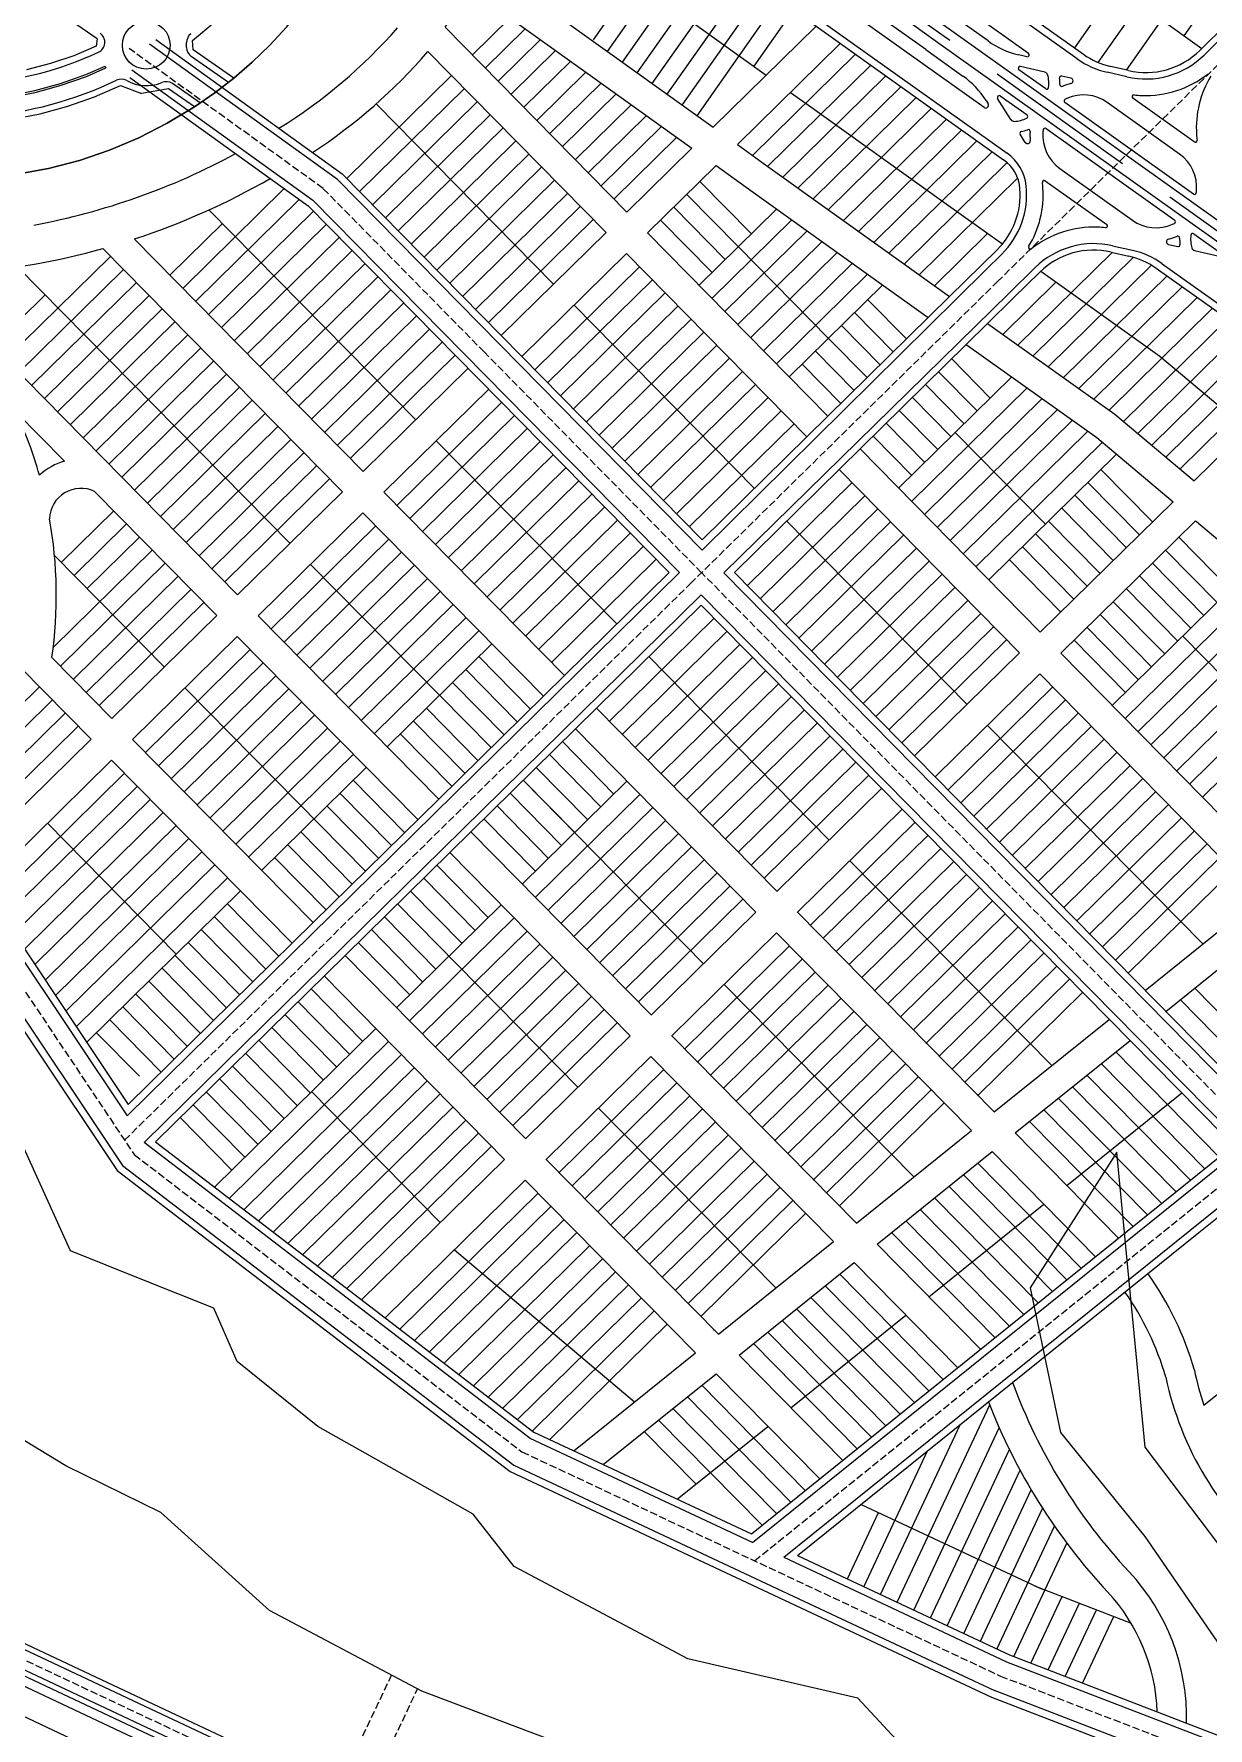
# Model space of a CAD drawing. Header units: metres. Extents: x 3557088 to 3598139, y 7314183 to 7334470.
# Drawn here: x 3575741 to 3576380, y 7323999 to 7324922 of the extents above; entities that cross this region are included whole.
import ezdxf

# ---------------------------------------------------------------- set-up
doc = ezdxf.new("R2010")
doc.units = ezdxf.units.M
doc.linetypes.add('JIS_02_4.0', pattern=[5.5, 4, -1.5])
doc.layers.add('Imagen', color=17, linetype='Continuous', lineweight=0)
doc.layers.add('Imagen_ZonaUrbanizable', color=17, linetype='Continuous', lineweight=0)
doc.layers.add('nuevo', color=7, linetype='Continuous', lineweight=15, true_color=0xf2f2f2)
picture_1 = doc.add_image_def('image1.jpg', size_in_pixel=(4800, 2360))
picture_2 = doc.add_image_def('image2.jpg', size_in_pixel=(4800, 2360))

# ---------------------------------------------------------------- blocks, each defined once
blk = doc.blocks.new('A$C1FCF2399')
at = {"layer": 'nuevo'}
for p, q in [((852.89, 89.69), (687.4, 204.97)), ((852.47, 85.71), (840.2, 80.54)), ((852.89, 89.69), (852.47, 85.71)), ((901.68, 85.01), (901.67, 87.71)), ((905.16, 83.75), (904.92, 88.74)), ((927.35, 68.29), (905.16, 83.75)), ((827.5, 76.23), (814.53, 72.84)), ((840.2, 80.54), (827.5, 76.23)), ((857.24, 74.8), (857.64, 73.89)), ((857.24, 74.8), (857.64, 73.89)), ((924.52, 66), (904.25, 80.11)), ((909.17, 54.75), (893.93, 65.36)), ((865.76, 64.34), (877.09, 59.9)), ((891.86, 62.54), (877.09, 59.9)), ((906.03, 52.67), (891.86, 62.54))]:
    blk.add_line(p, q, dxfattribs=at)
for points in [[(956.13, 96.16), (947.06, 86.34), (937.45, 77.04), (927.35, 68.29), (917.01, 60.26), (906.03, 52.67), (891.18, 43.73), (875.72, 35.87), (859.73, 29.13), (843.31, 23.55), (826.53, 19.17), (809.48, 15.99)], [(904.92, 88.74), (917.01, 99), (928.2, 110.01), (938.53, 121.82), (947.97, 134.36)], [(927.35, 68.29), (937.45, 77.04), (947.06, 86.34), (956.13, 96.16), (964.65, 106.46), (972.59, 117.21)], [(692.08, 70.66), (717.64, 63.29), (732.25, 59.64), (746.65, 57.15), (761.2, 55.72), (775.81, 55.34), (790.41, 56.04), (804.92, 57.79), (819.27, 60.6), (833.37, 64.44), (847.16, 69.31), (857.64, 73.89)], [(692.35, 71.62), (717.88, 64.26), (732.45, 60.62), (746.79, 58.14), (761.26, 56.71), (775.8, 56.34), (790.33, 57.03), (804.77, 58.78), (819.04, 61.57), (833.07, 65.4), (846.79, 70.24), (857.24, 74.8)], [(906.03, 52.67), (917.01, 60.26), (927.35, 68.29)], [(714.74, 51.64), (729.77, 47.89), (745.04, 45.25), (760.45, 43.73), (775.94, 43.34), (791.42, 44.07), (806.8, 45.93), (822, 48.91), (836.95, 52.98), (851.56, 58.13), (865.76, 64.34)], [(706.42, 22.82), (723.25, 18.61), (740.33, 15.62), (757.59, 13.85), (774.92, 13.33), (792.25, 14.04), (809.48, 15.99), (826.53, 19.17), (843.31, 23.55), (859.73, 29.13), (875.72, 35.87), (891.18, 43.73), (906.03, 52.67)]]:
    blk.add_lwpolyline(points, dxfattribs=at)
blk.add_circle((879.68, 86.26), 13, dxfattribs=at)
for centre, radius, start, end in [((851.15, 87.86), 6, 294.7795, 55.13776), ((907.67, 87.74), 6, 128.57457, 180.24631), ((907.68, 85.04), 6, 180.24631, 235.13776), ((773.61, 255.82), 191, 253.91504, 294.7795), ((773.61, 255.82), 209, 253.7797, 295.49135), ((866.14, 61.75), 6, 61.09275, 115.49135), ((879.68, 86.26), 22, 241.09275, 292.7454), ((890.5, 60.44), 6, 55.13776, 112.7454)]:
    blk.add_arc(centre, radius, start, end, dxfattribs=at)

msp = doc.modelspace()

# ---------------------------------------------------------------- linework, layer by layer
at = {"layer": 'nuevo'}
for p, q in [((3576308.85, 7324908.48), (3576189.62, 7324993.44)), ((3576191.94, 7324996.7), (3576312.15, 7324911.04)), ((3576282.21, 7324911.5), (3576182.08, 7324982.85)), ((3576307.52, 7324914.55), (3576353.47, 7324980.04)), ((3576320.22, 7324906.53), (3576365.66, 7324971.29)), ((3576335.61, 7324902.35), (3576377.85, 7324962.55)), ((3576258.08, 7324882.03), (3576160.02, 7324951.91)), ((3576367.07, 7324921.06), (3576390.04, 7324953.81)), ((3576150.16, 7324938.06), (3576268.67, 7324853.61)), ((3576152.48, 7324941.32), (3576270.64, 7324857.12)), ((3576260.23, 7324918.26), (3576239.93, 7324932.72)), ((3576375.51, 7324913.1), (3576389.93, 7324927.28)), ((3576392.39, 7324924.79), (3576377.97, 7324910.61)), ((3576226.27, 7324913.61), (3576246.56, 7324899.14)), ((3576281.41, 7324909.71), (3576276.95, 7324910.73)), ((3576291.64, 7324892.19), (3576277.07, 7324902.58)), ((3576291.19, 7324901.3), (3576277.87, 7324904.37)), ((3576305.38, 7324898.03), (3576300.38, 7324899.18)), ((3576335.85, 7324898.71), (3576325.04, 7324901.2)), ((3576336.63, 7324902.12), (3576327.1, 7324904.31)), ((3576259.14, 7324885.79), (3576260.23, 7324884.05)), ((3576272.71, 7324875.41), (3576265.46, 7324887)), ((3576266.88, 7324888.35), (3576281.46, 7324877.96)), ((3576372.06, 7324834.88), (3576302.03, 7324884.79)), ((3576364.56, 7324856.65), (3576325.05, 7324884.81)), ((3576372.49, 7324863.28), (3576339.06, 7324887.1)), ((3576280.43, 7324863.06), (3576277.71, 7324867.42)), ((3576291.84, 7324870.56), (3576361.88, 7324820.65)), ((3576299.34, 7324848.79), (3576338.85, 7324820.64)), ((3576291.41, 7324842.16), (3576324.84, 7324818.34)), ((3576358.52, 7324807.42), (3576363.52, 7324806.26)), ((3576372.26, 7324813.25), (3576386.84, 7324802.87)), ((3576256.44, 7324795.98), (3576265.21, 7324804.6)), ((3576258.9, 7324793.49), (3576267.66, 7324802.11)), ((3576327.27, 7324803.33), (3576336.81, 7324801.13)), ((3576328.06, 7324806.74), (3576338.87, 7324804.25)), ((3576372.71, 7324804.15), (3576386.03, 7324801.08)), ((3576271.52, 7324780.66), (3576285.94, 7324794.84)), ((3576288.39, 7324792.34), (3576273.97, 7324778.16)), ((3576455.09, 7324720.77), (3576351.75, 7324794.41)), ((3576355.06, 7324796.96), (3576457.74, 7324723.8)), ((3576366.26, 7324594.1), (3576436.38, 7324522.81))]:
    msp.add_line(p, q, dxfattribs=at)
at = {"layer": 'nuevo', "linetype": 'JIS_02_4.0', "ltscale": 21}
msp.add_line((3576171.05, 7324967.38), (3576478.9, 7324748.01), dxfattribs=at)
at = {"layer": 'nuevo', "linetype": 'JIS_02_4.0'}
for p, q in [((3576265.21, 7324787.07), (3576398.7, 7324918.37)), ((3576098.08, 7324622.68), (3576265.21, 7324787.07)), ((3575905.72, 7323965.37), (3575935.34, 7324028.29)), ((3575920.2, 7323958.56), (3575949.49, 7324020.77))]:
    msp.add_line(p, q, dxfattribs=at)
at = {"layer": 'nuevo'}
for points in [[(3576257.36, 7324999.74), (3576376.63, 7324914.2)], [(3576045.28, 7324918.94), (3576089.13, 7324981.43)], [(3576052.99, 7324912.52), (3576097.31, 7324975.69)], [(3576061.12, 7324906.69), (3576105.48, 7324969.92)], [(3576069.24, 7324900.87), (3576113.62, 7324964.12)], [(3576168.58, 7324963.92), (3576184.87, 7324952.31), (3576233.51, 7324917.04), (3576424.89, 7324780.67), (3576476.02, 7324744.87), (3576554.39, 7324661.32), (3576595.12, 7324617.17), (3576755.9, 7324445.77), (3576797.36, 7324402.3), (3576811.05, 7324387.71)], [(3576817.24, 7324393.53), (3576803.56, 7324408.11), (3576762.83, 7324452.27), (3576602.05, 7324623.67), (3576560.59, 7324667.14), (3576481.81, 7324751.12), (3576430.4, 7324788.4), (3576239.02, 7324924.78), (3576189.8, 7324959.23), (3576173.52, 7324970.84)], [(3575987.98, 7324959.15), (3576052.99, 7324912.52)], [(3576077.37, 7324895.04), (3576121.77, 7324958.31)], [(3576226.27, 7324913.61), (3576205.85, 7324928.16), (3576178.79, 7324950.5), (3576179.66, 7324951.73), (3576166.55, 7324961.07)], [(3575964.57, 7324925.78), (3575978.79, 7324946.05), (3576043.66, 7324899.52)], [(3576085.5, 7324889.21), (3576129.91, 7324952.5)], [(3576093.62, 7324883.38), (3576138.05, 7324946.7)], [(3576075.97, 7324945.27), (3576139.46, 7324899.73)], [(3576101.75, 7324877.55), (3576146.19, 7324940.89)], [(3575979.44, 7324910.66), (3575999.97, 7324930.85)], [(3576132.85, 7324904.47), (3576154.33, 7324935.09)], [(3575807.11, 7324919), (3575908.55, 7324845.84), (3575995.15, 7324757.79)], [(3576063.59, 7324825.11), (3575964.57, 7324925.78)], [(3575986.46, 7324903.53), (3576008.22, 7324924.94)], [(3575993.47, 7324896.4), (3576016.47, 7324919.02)], [(3576110.52, 7324871.27), (3576166.55, 7324926.38)], [(3576258.9, 7324793.49), (3576104.5, 7324640.92), (3575905.93, 7324842.79), (3575803.64, 7324916.58)], [(3576052.19, 7324813.89), (3575955.22, 7324912.47)], [(3576000.48, 7324889.27), (3576024.71, 7324913.11)], [(3576052.99, 7324912.52), (3576110.52, 7324871.27)], [(3576123.71, 7324861.8), (3576179.78, 7324916.95)], [(3576131.96, 7324855.89), (3576188.05, 7324911.06)], [(3575794, 7324902.56), (3575892.56, 7324831.48), (3576092.19, 7324628.81), (3575791.36, 7324332.91)], [(3575911, 7324843.34), (3575968.04, 7324899.44)], [(3576007.49, 7324882.14), (3576032.96, 7324907.2)], [(3576014.51, 7324875.01), (3576041.21, 7324901.28)], [(3576043.66, 7324899.52), (3576098.94, 7324859.88)], [(3576140.21, 7324849.97), (3576196.32, 7324905.17)], [(3576148.46, 7324844.06), (3576204.59, 7324899.27)], [(3575792.85, 7324898.46), (3575889.94, 7324828.43), (3576086.53, 7324628.86), (3576029.5, 7324572.76)], [(3575918.01, 7324836.21), (3575975.05, 7324892.31)], [(3576021.52, 7324867.88), (3576049.46, 7324895.37)], [(3576152.65, 7324890.27), (3576161.14, 7324884.18), (3576236.08, 7324830.51), (3576268.25, 7324807.59)], [(3576156.71, 7324838.15), (3576212.86, 7324893.38)], [(3575925.03, 7324829.08), (3575982.06, 7324885.18)], [(3576023.67, 7324785.84), (3575927.06, 7324884.05)], [(3576028.53, 7324860.76), (3576057.7, 7324889.45)], [(3576035.54, 7324853.63), (3576065.95, 7324883.54)], [(3576164.96, 7324832.24), (3576221.13, 7324887.49)], [(3576173.21, 7324826.33), (3576229.4, 7324881.6)], [(3575932.04, 7324821.95), (3575989.07, 7324878.05)], [(3576042.55, 7324846.5), (3576074.2, 7324877.62)], [(3576049.57, 7324839.37), (3576082.45, 7324871.71)], [(3576181.47, 7324820.42), (3576237.67, 7324875.7)], [(3575939.05, 7324814.82), (3575996.09, 7324870.92)], [(3575946.06, 7324807.69), (3576003.1, 7324863.79)], [(3576056.58, 7324832.24), (3576090.69, 7324865.79)], [(3576189.72, 7324814.51), (3576245.94, 7324869.81)], [(3576197.97, 7324808.6), (3576254.36, 7324864.07)], [(3575953.08, 7324800.57), (3576010.11, 7324856.67)], [(3576063.59, 7324825.11), (3576098.94, 7324859.88)], [(3576123.71, 7324861.8), (3576137.83, 7324851.68), (3576212.83, 7324797.96), (3576239.29, 7324779.11)], [(3576206.22, 7324802.69), (3576262.61, 7324858.15)], [(3575960.09, 7324793.44), (3576017.12, 7324849.54)], [(3576074.81, 7324813.7), (3576112.14, 7324850.42)], [(3576112.14, 7324850.42), (3576128.5, 7324838.68), (3576203.53, 7324784.94), (3576227.71, 7324767.72)], [(3576214.48, 7324796.78), (3576270.85, 7324852.24)], [(3575821.85, 7324783.7), (3575876.89, 7324837.84)], [(3575967.1, 7324786.31), (3576024.14, 7324842.41)], [(3575974.11, 7324779.18), (3576031.15, 7324835.28)], [(3576124.25, 7324806.22), (3576096.2, 7324834.74)], [(3576131.38, 7324813.24), (3576103.33, 7324841.75)], [(3576222.75, 7324790.89), (3576276.34, 7324843.61)], [(3575828.86, 7324776.57), (3575885.12, 7324831.91)], [(3575835.87, 7324769.44), (3575892.91, 7324825.54)], [(3575948.54, 7324711.94), (3575835.95, 7324826.25)], [(3575981.13, 7324772.05), (3576038.16, 7324828.15)], [(3576117.12, 7324799.21), (3576089.07, 7324827.73)], [(3576102.86, 7324785.19), (3576145.13, 7324826.77)], [(3575814.84, 7324790.83), (3575843.28, 7324818.81)], [(3575842.89, 7324762.32), (3575899.92, 7324818.41)], [(3575988.14, 7324764.92), (3576045.17, 7324821.02)], [(3576109.99, 7324792.2), (3576081.94, 7324820.72)], [(3576109.87, 7324778.06), (3576153.39, 7324820.85)], [(3575920.02, 7324683.89), (3575795.39, 7324810.42)], [(3575849.9, 7324755.19), (3575906.93, 7324811.29)], [(3575995.15, 7324757.79), (3576052.19, 7324813.89)], [(3576172.99, 7324713.89), (3576074.81, 7324813.7)], [(3576116.89, 7324770.93), (3576161.64, 7324814.94)], [(3576123.9, 7324763.8), (3576169.89, 7324809.03)], [(3576231.02, 7324785), (3576259.98, 7324813.49)], [(3575725.36, 7324744.9), (3575782.3, 7324800.91)], [(3575908.62, 7324672.67), (3575778.09, 7324805.18)], [(3575856.91, 7324748.06), (3575913.95, 7324804.16)], [(3576006.37, 7324746.38), (3576063.41, 7324802.48)], [(3576161.58, 7324702.67), (3576063.41, 7324802.48)], [(3576173.34, 7324756.32), (3576124.25, 7324806.22)], [(3576130.91, 7324756.67), (3576178.14, 7324803.12)], [(3576276.51, 7324752.6), (3576327.93, 7324803.18)], [(3576284.78, 7324746.71), (3576339.41, 7324800.44)], [(3575880.1, 7324644.62), (3575731.75, 7324795.23)], [(3575732.37, 7324737.77), (3575789.41, 7324793.87)], [(3575863.92, 7324740.93), (3575920.96, 7324797.03)], [(3575870.94, 7324733.8), (3575927.97, 7324789.9)], [(3576013.38, 7324739.25), (3576070.42, 7324795.35)], [(3576137.92, 7324749.54), (3576186.39, 7324797.21)], [(3576144.94, 7324742.41), (3576194.64, 7324791.3)], [(3576256.44, 7324795.98), (3576239.29, 7324779.11)], [(3576288.92, 7324792.87), (3576353.83, 7324746.63), (3576401.08, 7324706.81)], [(3576293.05, 7324740.82), (3576349.44, 7324796.28)], [(3576301.32, 7324734.93), (3576357.74, 7324790.42)], [(3575718.35, 7324752.03), (3575746.77, 7324779.98)], [(3575739.38, 7324730.64), (3575796.42, 7324786.74)], [(3575746.4, 7324723.51), (3575803.43, 7324779.61)], [(3575877.95, 7324726.67), (3575934.98, 7324782.77)], [(3576020.4, 7324732.13), (3576077.43, 7324788.22)], [(3576027.41, 7324725), (3576084.44, 7324781.1)], [(3576403.98, 7324336.45), (3576116.29, 7324628.67), (3576271.52, 7324780.66)], [(3576151.95, 7324735.28), (3576202.89, 7324785.39)], [(3576268.24, 7324758.49), (3576297.2, 7324786.97)], [(3576309.59, 7324729.03), (3576366.05, 7324784.57)], [(3575753.41, 7324716.38), (3575810.44, 7324772.48)], [(3575884.96, 7324719.54), (3575942, 7324775.64)], [(3576034.42, 7324717.87), (3576091.45, 7324773.97)], [(3576133.06, 7324674.62), (3576034.89, 7324774.43)], [(3576172.99, 7324713.89), (3576239.29, 7324779.11)], [(3576208.63, 7324748.96), (3576187.59, 7324770.34)], [(3576215.76, 7324755.97), (3576194.72, 7324777.36)], [(3576259.97, 7324764.38), (3576273.97, 7324778.16)], [(3576317.86, 7324723.14), (3576374.36, 7324778.71)], [(3576326.13, 7324717.25), (3576382.33, 7324772.52)], [(3575851.58, 7324616.57), (3575704.24, 7324766.15)], [(3575760.42, 7324709.25), (3575817.46, 7324765.35)], [(3575891.97, 7324712.41), (3575949.01, 7324768.51)], [(3575898.99, 7324705.28), (3575956.02, 7324761.38)], [(3576041.43, 7324710.74), (3576098.47, 7324766.84)], [(3576231.47, 7324517.53), (3576122.08, 7324628.75), (3576259.97, 7324764.38)], [(3576201.5, 7324741.94), (3576180.47, 7324763.33)], [(3576259.97, 7324764.38), (3576329.3, 7324715), (3576372.44, 7324678.64)], [(3576334.04, 7324711), (3576390.65, 7324766.69)], [(3576341.72, 7324704.53), (3576398.92, 7324760.79)], [(3575767.43, 7324702.13), (3575824.47, 7324758.22)], [(3575906, 7324698.15), (3575963.03, 7324754.25)], [(3576172.99, 7324713.89), (3576104.54, 7324646.57), (3575995.15, 7324757.79)], [(3576048.45, 7324703.61), (3576105.48, 7324759.71)], [(3576055.46, 7324696.48), (3576112.49, 7324752.58)], [(3576194.37, 7324734.93), (3576173.34, 7324756.32)], [(3576248.38, 7324752.99), (3576319.49, 7324702.34), (3576360.98, 7324667.37)], [(3576349.4, 7324698.06), (3576407.19, 7324754.9)], [(3575774.45, 7324695), (3575831.48, 7324751.1)], [(3575781.46, 7324687.87), (3575838.49, 7324743.97)], [(3575913.01, 7324691.02), (3575970.05, 7324747.12)], [(3576062.47, 7324689.35), (3576119.5, 7324745.45)], [(3576180.11, 7324720.91), (3576159.08, 7324742.29)], [(3576187.24, 7324727.92), (3576166.21, 7324749.31)], [(3576240.42, 7324745.16), (3576261.46, 7324723.77)], [(3576357.08, 7324691.58), (3576414.65, 7324748.21)], [(3576364.76, 7324685.11), (3576423.73, 7324743.12)], [(3575788.47, 7324680.74), (3575845.51, 7324736.84)], [(3575920.02, 7324683.89), (3575977.06, 7324739.99)], [(3576069.48, 7324682.22), (3576126.52, 7324738.32)], [(3576211.55, 7324674.68), (3576273.2, 7324735.32)], [(3576233.29, 7324738.14), (3576254.33, 7324716.76)], [(3576372.44, 7324678.64), (3576432, 7324737.22)], [(3575795.48, 7324673.61), (3575852.52, 7324729.71)], [(3575931.25, 7324672.5), (3575988.29, 7324728.59)], [(3576076.5, 7324675.09), (3576133.53, 7324731.19)], [(3576083.51, 7324667.96), (3576140.54, 7324724.06)], [(3576218.57, 7324667.55), (3576281.47, 7324729.42)], [(3576219.03, 7324724.12), (3576240.07, 7324702.73)], [(3576226.16, 7324731.13), (3576247.2, 7324709.74)], [(3576226.16, 7324731.13), (3576247.2, 7324709.74)], [(3575757.35, 7324689.44), (3575730.83, 7324716.36)], [(3575802.5, 7324666.48), (3575859.53, 7324722.58)], [(3575809.51, 7324659.35), (3575866.54, 7324715.45)], [(3575938.26, 7324665.36), (3575995.29, 7324721.46)], [(3576090.52, 7324660.83), (3576147.55, 7324716.93)], [(3576211.9, 7324717.11), (3576232.94, 7324695.72)], [(3576225.58, 7324660.42), (3576289.74, 7324723.53)], [(3576232.59, 7324653.29), (3576298.01, 7324717.64)], [(3575816.52, 7324652.22), (3575873.55, 7324708.32)], [(3575945.27, 7324658.23), (3576002.3, 7324714.33)], [(3575952.28, 7324651.1), (3576009.31, 7324707.2)], [(3576097.53, 7324653.7), (3576154.57, 7324709.8)], [(3576204.78, 7324710.1), (3576225.81, 7324688.71)], [(3576239.6, 7324646.17), (3576306.28, 7324711.75)], [(3576246.62, 7324639.04), (3576314.55, 7324705.86)], [(3575823.53, 7324645.09), (3575880.57, 7324701.19)], [(3575959.29, 7324643.97), (3576016.33, 7324700.07)], [(3576058.01, 7324600.81), (3575959.77, 7324700.54)], [(3576197.65, 7324703.08), (3576218.68, 7324681.69)], [(3576242.38, 7324705), (3576291.46, 7324655.09)], [(3576253.63, 7324631.91), (3576322.58, 7324699.73)], [(3575830.55, 7324637.96), (3575887.58, 7324694.06)], [(3575966.31, 7324636.84), (3576023.34, 7324692.94)], [(3576190.52, 7324696.07), (3576288.69, 7324596.26)], [(3576260.64, 7324624.78), (3576330.26, 7324693.26)], [(3575837.56, 7324630.83), (3575894.59, 7324686.93)], [(3575844.57, 7324623.7), (3575901.6, 7324679.8)], [(3575973.32, 7324629.71), (3576030.35, 7324685.81)], [(3575980.33, 7324622.58), (3576037.36, 7324678.68)], [(3576129.09, 7324621.62), (3576186.12, 7324677.72)], [(3576179.11, 7324684.85), (3576277.28, 7324585.04)], [(3576314.61, 7324677.86), (3576342.66, 7324649.35)], [(3576321.74, 7324684.87), (3576349.79, 7324656.36)], [(3575840.18, 7324605.35), (3575773.61, 7324672.93)], [(3575851.58, 7324616.57), (3575908.62, 7324672.67)], [(3576029.5, 7324572.76), (3575931.25, 7324672.5)], [(3575987.34, 7324615.45), (3576044.38, 7324671.55)], [(3576136.1, 7324614.49), (3576193.13, 7324670.59)], [(3576307.48, 7324670.85), (3576335.53, 7324642.33)], [(3575755.52, 7324634.3), (3575784.08, 7324662.39)], [(3575862.81, 7324605.18), (3575919.84, 7324661.28)], [(3576018.09, 7324561.54), (3575919.84, 7324661.28)], [(3575994.36, 7324608.32), (3576051.39, 7324664.42)], [(3576143.11, 7324607.36), (3576200.15, 7324663.46)], [(3576288.69, 7324596.26), (3576360.98, 7324667.37)], [(3576300.35, 7324663.84), (3576328.4, 7324635.32)], [(3575762.54, 7324627.17), (3575791.09, 7324655.26)], [(3575869.82, 7324598.04), (3575926.85, 7324654.14)], [(3576001.37, 7324601.19), (3576058.4, 7324657.29)], [(3576008.38, 7324594.07), (3576065.41, 7324650.16)], [(3576150.13, 7324600.23), (3576207.16, 7324656.33)], [(3576150.59, 7324656.8), (3576248.77, 7324556.99)], [(3576293.22, 7324656.83), (3576321.27, 7324628.31)], [(3576299.91, 7324584.85), (3576373.27, 7324657.01)], [(3576373.27, 7324657.01), (3576373.81, 7324656.56), (3576426.79, 7324611.9), (3576433.53, 7324604.81)], [(3575751.15, 7324587.92), (3575805.11, 7324641)], [(3575769.55, 7324620.05), (3575798.1, 7324648.13)], [(3575876.83, 7324590.91), (3575933.86, 7324647.01)], [(3576015.39, 7324586.94), (3576072.43, 7324643.04)], [(3576157.14, 7324593.1), (3576214.17, 7324649.2)], [(3576164.15, 7324585.98), (3576221.18, 7324642.08)], [(3576278.96, 7324642.8), (3576307.01, 7324614.28)], [(3576286.09, 7324649.81), (3576314.14, 7324621.3)], [(3576384.95, 7324612.49), (3576356.94, 7324640.95)], [(3576392.07, 7324619.5), (3576364.07, 7324647.97)], [(3575811.66, 7324577.31), (3575751.85, 7324638.03)], [(3575755.09, 7324577.77), (3575812.13, 7324633.87)], [(3575883.84, 7324583.78), (3575940.87, 7324639.88)], [(3575890.85, 7324576.65), (3575947.89, 7324632.75)], [(3575989.57, 7324533.49), (3575891.33, 7324633.23)], [(3576022.48, 7324579.88), (3576079.51, 7324635.98)], [(3576171.16, 7324578.85), (3576228.2, 7324634.95)], [(3576271.83, 7324635.79), (3576299.88, 7324607.27)], [(3576377.82, 7324605.47), (3576349.81, 7324633.94)], [(3575762.11, 7324570.64), (3575819.14, 7324626.74)], [(3575897.86, 7324569.52), (3575954.9, 7324625.62)], [(3576178.18, 7324571.72), (3576235.21, 7324627.82)], [(3576327.91, 7324556.39), (3576403.93, 7324631.16)], [(3576334.92, 7324549.26), (3576411.61, 7324624.69)], [(3576370.69, 7324598.46), (3576342.69, 7324626.93)], [(3575769.12, 7324563.51), (3575826.15, 7324619.61)], [(3575800.76, 7324318.31), (3576104.05, 7324616.63), (3576391.89, 7324324.54)], [(3575904.88, 7324562.39), (3575961.91, 7324618.49)], [(3576185.19, 7324564.59), (3576242.22, 7324620.69)], [(3576192.2, 7324557.46), (3576249.23, 7324613.56)], [(3576363.56, 7324591.45), (3576335.56, 7324619.92)], [(3576341.94, 7324542.13), (3576419.29, 7324618.22)], [(3575776.13, 7324556.38), (3575833.16, 7324612.48)], [(3575783.14, 7324549.26), (3575840.18, 7324605.35)], [(3575961.06, 7324505.44), (3575862.81, 7324605.18)], [(3575911.89, 7324555.26), (3575968.92, 7324611.36)], [(3575918.9, 7324548.13), (3575975.94, 7324604.23)], [(3576213.55, 7324499.91), (3576104.08, 7324611.05), (3576047.04, 7324554.95)], [(3576053.96, 7324547.73), (3576111.09, 7324603.92)], [(3576199.21, 7324550.33), (3576256.25, 7324606.43)], [(3576349.3, 7324577.42), (3576321.3, 7324605.89)], [(3576356.43, 7324584.44), (3576328.43, 7324612.9)], [(3576348.95, 7324535), (3576426.96, 7324611.73)], [(3576355.96, 7324527.87), (3576433.83, 7324604.47)], [(3575925.91, 7324541), (3575982.95, 7324597.1)], [(3576060.97, 7324540.6), (3576118.01, 7324596.7)], [(3576206.22, 7324543.2), (3576263.26, 7324599.3)], [(3576342.17, 7324570.41), (3576314.17, 7324598.88)], [(3576362.97, 7324520.74), (3576440.62, 7324597.11)], [(3575794.37, 7324537.86), (3575851.4, 7324593.96)], [(3575801.39, 7324530.73), (3575858.41, 7324586.82)], [(3575949.65, 7324494.22), (3575851.4, 7324593.96)], [(3575932.93, 7324533.88), (3575989.96, 7324589.97)], [(3576067.99, 7324533.47), (3576125.02, 7324589.57)], [(3576213.24, 7324536.07), (3576270.27, 7324592.17)], [(3576335.04, 7324563.4), (3576307.04, 7324591.87)], [(3576369.99, 7324513.61), (3576447.4, 7324589.75)], [(3575771.74, 7324538.04), (3575733.35, 7324577)], [(3575783.14, 7324549.26), (3575750.43, 7324582.46)], [(3575808.41, 7324523.61), (3575865.42, 7324579.69)], [(3576010.96, 7324554.52), (3575982.89, 7324583.02)], [(3576075, 7324526.34), (3576132.03, 7324582.44)], [(3576075.55, 7324582.98), (3576173.65, 7324483.1)], [(3576220.25, 7324528.94), (3576277.28, 7324585.04)], [(3576420.99, 7324461.75), (3576299.91, 7324584.85)], [(3576377, 7324506.48), (3576454.18, 7324582.4)], [(3575815.42, 7324516.48), (3575872.43, 7324572.56)], [(3575961.06, 7324505.44), (3576029.5, 7324572.76)], [(3575996.71, 7324540.49), (3575968.64, 7324568.99)], [(3576003.84, 7324547.51), (3575975.77, 7324576)], [(3576082.01, 7324519.21), (3576139.04, 7324575.31)], [(3576089.02, 7324512.08), (3576146.06, 7324568.18)], [(3576231.47, 7324517.53), (3576288.5, 7324573.63)], [(3576408.47, 7324451.67), (3576288.5, 7324573.63)], [(3575681.11, 7324505), (3575743.69, 7324566.55)], [(3575686.77, 7324496.54), (3575750.7, 7324559.42)], [(3575822.44, 7324509.36), (3575879.45, 7324565.43)], [(3575921.13, 7324466.17), (3575822.89, 7324565.91)], [(3575829.46, 7324502.24), (3575886.46, 7324558.3)], [(3575989.59, 7324533.47), (3575961.52, 7324561.97)], [(3576096.04, 7324504.95), (3576153.07, 7324561.05)], [(3576238.43, 7324510.46), (3576295.47, 7324566.55)], [(3576245.45, 7324503.33), (3576302.48, 7324559.43)], [(3575692.43, 7324488.08), (3575757.71, 7324552.29)], [(3575836.48, 7324495.11), (3575893.47, 7324551.17)], [(3575982.45, 7324526.47), (3575954.37, 7324554.97)], [(3575978.6, 7324487.63), (3576047.04, 7324554.95)], [(3576013.77, 7324551.67), (3576013.77, 7324551.67)], [(3576145.29, 7324455.21), (3576047.04, 7324554.95)], [(3576103.05, 7324497.82), (3576160.08, 7324553.92)], [(3576252.46, 7324496.2), (3576309.49, 7324552.3)], [(3575698.09, 7324479.62), (3575764.72, 7324545.16)], [(3575843.49, 7324487.99), (3575900.48, 7324544.04)], [(3575968.2, 7324512.43), (3575940.12, 7324540.95)], [(3575975.33, 7324519.45), (3575947.24, 7324547.96)], [(3576035.62, 7324543.71), (3576133.72, 7324443.83)], [(3576110.06, 7324490.69), (3576167.09, 7324546.79)], [(3576117.07, 7324483.56), (3576174.11, 7324539.66)], [(3576259.47, 7324489.07), (3576316.5, 7324545.17)], [(3576259.86, 7324545.55), (3576377.27, 7324426.54)], [(3575703.74, 7324471.16), (3575771.74, 7324538.04)], [(3575892.62, 7324438.12), (3575794.37, 7324537.86)], [(3575850.51, 7324480.86), (3575907.5, 7324536.91)], [(3576028.49, 7324536.7), (3576056.52, 7324508.16)], [(3576124.08, 7324476.43), (3576181.12, 7324532.53)], [(3576266.48, 7324481.94), (3576323.52, 7324538.04)], [(3576273.5, 7324474.81), (3576330.53, 7324530.91)], [(3575712.8, 7324457.62), (3575782.96, 7324526.64)], [(3575881.21, 7324426.9), (3575782.96, 7324526.64)], [(3575857.53, 7324473.74), (3575914.51, 7324529.78)], [(3575864.55, 7324466.61), (3575921.52, 7324522.66)], [(3576014.22, 7324522.69), (3576042.25, 7324494.15)], [(3576021.36, 7324529.69), (3576049.39, 7324501.16)], [(3576131.1, 7324469.3), (3576188.13, 7324525.4)], [(3576280.51, 7324467.68), (3576337.54, 7324523.78)], [(3575667.05, 7324518.84), (3575791.36, 7324332.91)], [(3575718.45, 7324449.16), (3575789.98, 7324519.51)], [(3575724.11, 7324440.69), (3575797, 7324512.39)], [(3575942.51, 7324487.22), (3575914.45, 7324515.7)], [(3576006.56, 7324459.02), (3576063.59, 7324515.12)], [(3576007.09, 7324515.68), (3576035.12, 7324487.14)], [(3576007.1, 7324515.66), (3576105.21, 7324415.78)], [(3576138.11, 7324462.17), (3576195.14, 7324518.27)], [(3576405.84, 7324340.26), (3576231.47, 7324517.53)], [(3576287.52, 7324460.55), (3576344.55, 7324516.65)], [(3575648.73, 7324508.45), (3575785.99, 7324303.17), (3575999.9, 7324139.2), (3576205.12, 7324043.03)], [(3575652.22, 7324510.44), (3575788.95, 7324305.94), (3576001.99, 7324142.64), (3576206.82, 7324046.66)], [(3575729.77, 7324432.23), (3575804.02, 7324505.26)], [(3575892.62, 7324438.12), (3575961.06, 7324505.44)], [(3575935.38, 7324480.2), (3575907.32, 7324508.69)], [(3575999.97, 7324508.66), (3576028, 7324480.11)], [(3576013.57, 7324451.89), (3576070.6, 7324507.99)], [(3576145.13, 7324455.05), (3576202.32, 7324511.31)], [(3576294.53, 7324453.42), (3576351.57, 7324509.52)], [(3575735.43, 7324423.77), (3575811.03, 7324498.14)], [(3575928.26, 7324473.19), (3575900.19, 7324501.68)], [(3575985.7, 7324494.64), (3576013.75, 7324466.09)], [(3575992.84, 7324501.65), (3576020.88, 7324473.1)], [(3576020.58, 7324444.76), (3576077.62, 7324500.86)], [(3576027.59, 7324437.63), (3576084.63, 7324493.73)], [(3576156.35, 7324443.65), (3576213.55, 7324499.91)], [(3576388.07, 7324322.74), (3576213.55, 7324499.91)], [(3576301.55, 7324446.29), (3576358.58, 7324502.39)], [(3576308.56, 7324439.16), (3576365.59, 7324495.26)], [(3575741.08, 7324415.31), (3575818.05, 7324491.02)], [(3575818.16, 7324420.99), (3575747.98, 7324492.23)], [(3575914.01, 7324459.15), (3575885.93, 7324487.65)], [(3575910.16, 7324420.31), (3575978.6, 7324487.63)], [(3576076.85, 7324387.89), (3575978.6, 7324487.63)], [(3576034.61, 7324430.5), (3576091.64, 7324486.6)], [(3576163.31, 7324436.57), (3576220.51, 7324492.83)], [(3576170.33, 7324429.44), (3576227.53, 7324485.7)], [(3576315.57, 7324432.03), (3576372.6, 7324488.13)], [(3575746.74, 7324406.85), (3575825.07, 7324483.89)], [(3575752.4, 7324398.39), (3575832.09, 7324476.77)], [(3575906.88, 7324452.13), (3575878.8, 7324480.64)], [(3575967.18, 7324476.39), (3576065.28, 7324376.51)], [(3576041.62, 7324423.37), (3576098.65, 7324479.47)], [(3576177.34, 7324422.31), (3576234.54, 7324478.57)], [(3576322.58, 7324424.9), (3576379.62, 7324481)], [(3575703.74, 7324471.16), (3575792, 7324339.15)], [(3575758.06, 7324389.92), (3575839.1, 7324469.64)], [(3575899.76, 7324445.12), (3575871.68, 7324473.63)], [(3575960.07, 7324469.37), (3575988.08, 7324440.84)], [(3576048.63, 7324416.24), (3576105.67, 7324472.34)], [(3576184.35, 7324415.18), (3576241.55, 7324471.44)], [(3576184.9, 7324471.83), (3576294.97, 7324360.26)], [(3576329.6, 7324417.77), (3576386.63, 7324473.87)], [(3576336.61, 7324410.65), (3576393.64, 7324466.74)], [(3575763.71, 7324381.46), (3575846.12, 7324462.52)], [(3575952.93, 7324462.36), (3575980.95, 7324433.83)], [(3576055.64, 7324409.11), (3576112.68, 7324465.21)], [(3576062.66, 7324401.98), (3576119.69, 7324458.08)], [(3576191.36, 7324408.05), (3576248.56, 7324464.31)], [(3576198.38, 7324400.92), (3576255.57, 7324457.18)], [(3575769.37, 7324373), (3575853.14, 7324455.39)], [(3575846.01, 7324448.38), (3575874.09, 7324419.88)], [(3575938.18, 7324391.76), (3575995.15, 7324447.8)], [(3575938.66, 7324448.34), (3576036.77, 7324348.46)], [(3575945.8, 7324455.35), (3575973.82, 7324426.82)], [(3576069.67, 7324394.86), (3576126.7, 7324450.95)], [(3576205.39, 7324393.79), (3576262.59, 7324450.05)], [(3576345.86, 7324401.24), (3576408.47, 7324451.67)], [(3575792, 7324339.15), (3575892.62, 7324438.12)], [(3575838.89, 7324441.36), (3575866.96, 7324412.86)], [(3575931.53, 7324441.34), (3575959.56, 7324412.8)], [(3575945.18, 7324384.62), (3576002.16, 7324440.67)], [(3576076.69, 7324387.73), (3576133.72, 7324443.83)], [(3576263.65, 7324335.04), (3576156.51, 7324443.81)], [(3576212.4, 7324386.66), (3576269.6, 7324442.92)], [(3576357.13, 7324389.78), (3576419.75, 7324440.21)], [(3575831.77, 7324434.34), (3575859.84, 7324405.85)], [(3575924.4, 7324434.33), (3575952.43, 7324405.78)], [(3575952.19, 7324377.49), (3576009.18, 7324433.54)], [(3576087.91, 7324376.33), (3576145.11, 7324432.59)], [(3576251.13, 7324324.96), (3576145.11, 7324432.59)], [(3576219.41, 7324379.53), (3576276.61, 7324435.79)], [(3576226.43, 7324372.4), (3576283.62, 7324428.66)], [(3575806.84, 7324318.68), (3575910.16, 7324420.31)], [(3575817.52, 7324420.31), (3575845.59, 7324391.81)], [(3575824.64, 7324427.32), (3575852.71, 7324398.83)], [(3576008.41, 7324320.57), (3575910.16, 7324420.31)], [(3575917.26, 7324427.32), (3575945.31, 7324398.77)], [(3575959.2, 7324370.35), (3576016.19, 7324426.41)], [(3576094.92, 7324369.2), (3576152.12, 7324425.46)], [(3576233.44, 7324365.27), (3576290.64, 7324421.54)], [(3575810.39, 7324413.29), (3575838.46, 7324384.79)], [(3575966.21, 7324363.22), (3576023.2, 7324419.28)], [(3575973.21, 7324356.09), (3576030.21, 7324412.15)], [(3576101.93, 7324362.07), (3576159.13, 7324418.33)], [(3576108.95, 7324354.94), (3576166.15, 7324411.2)], [(3576240.45, 7324358.14), (3576297.65, 7324414.41)], [(3575803.27, 7324406.27), (3575831.34, 7324377.78)], [(3575919.64, 7324373.53), (3575891.61, 7324402.07)], [(3575898.74, 7324409.08), (3575996.84, 7324309.2)], [(3575980.22, 7324348.95), (3576037.23, 7324405.02)], [(3576115.96, 7324347.81), (3576173.16, 7324404.07)], [(3576116.51, 7324404.46), (3576219.82, 7324299.74)], [(3576247.46, 7324351.02), (3576304.66, 7324407.28)], [(3576429.16, 7324345.07), (3576372.78, 7324402.39)], [(3575789.02, 7324392.24), (3575817.09, 7324363.74)], [(3575796.15, 7324399.25), (3575824.22, 7324370.76)], [(3575912.5, 7324366.52), (3575884.47, 7324395.06)], [(3575987.23, 7324341.82), (3576044.24, 7324397.89)], [(3576122.97, 7324340.68), (3576180.17, 7324396.94)], [(3576254.48, 7324343.89), (3576311.67, 7324400.15)], [(3576420.11, 7324340.02), (3576364.96, 7324396.08)], [(3575781.9, 7324385.22), (3575809.92, 7324356.77)], [(3575905.37, 7324359.52), (3575877.34, 7324388.05)], [(3575994.23, 7324334.68), (3576051.25, 7324390.76)], [(3576001.24, 7324327.55), (3576058.26, 7324383.64)], [(3576129.98, 7324333.55), (3576187.18, 7324389.81)], [(3576137, 7324326.42), (3576194.2, 7324382.68)], [(3576263.65, 7324335.04), (3576326.27, 7324385.47)], [(3575774.77, 7324378.2), (3575798.15, 7324354.47)], [(3575838.9, 7324294.11), (3575926.77, 7324380.54)], [(3575846.92, 7324287.97), (3575933.78, 7324373.4)], [(3575891.1, 7324345.5), (3575863.07, 7324374.04)], [(3575898.23, 7324352.51), (3575870.2, 7324381.05)], [(3576008.25, 7324320.41), (3576065.28, 7324376.51)], [(3576188.51, 7324274.53), (3576088.07, 7324376.49)], [(3576144.01, 7324319.29), (3576201.21, 7324375.55)], [(3576274.94, 7324323.59), (3576337.56, 7324374.02)], [(3575854.93, 7324281.82), (3575940.78, 7324366.27)], [(3575883.96, 7324338.49), (3575855.93, 7324367.03)], [(3576019.47, 7324309.01), (3576076.67, 7324365.27)], [(3576175.98, 7324264.44), (3576076.67, 7324365.27)], [(3576151.02, 7324312.16), (3576208.22, 7324368.43)], [(3576386.15, 7324310.43), (3576329.73, 7324367.71)], [(3575876.83, 7324331.49), (3575848.8, 7324360.02)], [(3575862.95, 7324275.68), (3575947.79, 7324359.14)], [(3576026.7, 7324302), (3576083.73, 7324358.09)], [(3576158.03, 7324305.03), (3576215.23, 7324361.3)], [(3576370.5, 7324297.83), (3576314.07, 7324355.11)], [(3576378.32, 7324304.13), (3576321.9, 7324361.41)], [(3575862.56, 7324317.47), (3575834.53, 7324346.01)], [(3575869.7, 7324324.48), (3575841.67, 7324353.02)], [(3575870.96, 7324269.54), (3575954.8, 7324352)], [(3575891.79, 7324346.13), (3575961.86, 7324274.79)], [(3576033.72, 7324294.87), (3576090.74, 7324350.96)], [(3576165.05, 7324297.91), (3576222.24, 7324354.17)], [(3576172.06, 7324290.78), (3576229.26, 7324347.04)], [(3576362.67, 7324291.52), (3576306.25, 7324348.8)], [(3576231.19, 7323970.53), (3576189.36, 7324015.88), (3576096.79, 7324037.22), (3576002.13, 7324087.41), (3575979.91, 7324116.03), (3575936.76, 7324140.33), (3575895.18, 7324163.75), (3575851.24, 7324199.12), (3575838.69, 7324228.12), (3575799.46, 7324243.8), (3575760.51, 7324259.37), (3575724.78, 7324338.31)], [(3575855.43, 7324310.47), (3575827.4, 7324339)], [(3575878.98, 7324263.39), (3575961.81, 7324344.87)], [(3575886.99, 7324257.25), (3575968.81, 7324337.73)], [(3576040.73, 7324287.75), (3576097.75, 7324343.83)], [(3576047.75, 7324280.62), (3576104.77, 7324336.7)], [(3576048.12, 7324337.09), (3576144.67, 7324239.22)], [(3576179.07, 7324283.65), (3576236.27, 7324339.91)], [(3576354.84, 7324285.22), (3576298.42, 7324342.5)], [(3576303.15, 7324294.95), (3576365.77, 7324345.38)], [(3575848.29, 7324303.46), (3575820.32, 7324331.94)], [(3575895, 7324251.11), (3575975.82, 7324330.6)], [(3576054.77, 7324273.5), (3576111.78, 7324329.57)], [(3576339.19, 7324272.61), (3576282.76, 7324329.89)], [(3576347.01, 7324278.92), (3576290.59, 7324336.19)], [(3576131.89, 7324100.54), (3576010.87, 7324157.25), (3575800.76, 7324318.31)], [(3575806.84, 7324318.68), (3575931.87, 7324222.85)], [(3575903.02, 7324244.96), (3575982.83, 7324323.46)], [(3576061.79, 7324266.38), (3576118.79, 7324322.44)], [(3576188.51, 7324274.53), (3576251.13, 7324324.96)], [(3576331.36, 7324266.31), (3576274.94, 7324323.59)], [(3575911.03, 7324238.82), (3575989.83, 7324316.33)], [(3575919.05, 7324232.68), (3575996.84, 7324309.2)], [(3576113.36, 7324214.01), (3576019.63, 7324309.17)], [(3576113.36, 7324214.01), (3576019.63, 7324309.17)], [(3576068.8, 7324259.25), (3576125.8, 7324315.32)], [(3576131.33, 7324105.22), (3576387.41, 7324311.45)], [(3576131.89, 7324100.54), (3576391.01, 7324309.21)], [(3576199.79, 7324263.07), (3576262.41, 7324313.5)], [(3576318.83, 7324256.22), (3576262.41, 7324313.5)], [(3576400.53, 7324079.97), (3576345.79, 7324152.42), (3576336.38, 7324250.26), (3576330.33, 7324313.17), (3576283.23, 7324239.28), (3576299.73, 7324160.54), (3576345.55, 7324103.77), (3576416.82, 7324000.36)], [(3576075.82, 7324252.13), (3576132.82, 7324308.19)], [(3576082.84, 7324245), (3576139.83, 7324301.06)], [(3576303.18, 7324243.62), (3576246.76, 7324300.89)], [(3576311.01, 7324249.92), (3576254.58, 7324307.2)], [(3575931.87, 7324222.85), (3576008.23, 7324297.95)], [(3575939.94, 7324216.66), (3576015.29, 7324290.78)], [(3576100.84, 7324203.93), (3576008.23, 7324297.95)], [(3576089.86, 7324237.88), (3576146.84, 7324293.93)], [(3576149.03, 7324092.51), (3576401.67, 7324295.97)], [(3576295.35, 7324237.31), (3576238.93, 7324294.59)], [(3576374.99, 7324269.35), (3576403.09, 7324291.98)], [(3575947.96, 7324210.52), (3576022.31, 7324283.65)], [(3576096.88, 7324230.75), (3576153.85, 7324286.8)], [(3576279.7, 7324224.71), (3576223.28, 7324281.98)], [(3576228, 7324234.43), (3576290.62, 7324284.86)], [(3576287.52, 7324231.01), (3576231.1, 7324288.29)], [(3575955.97, 7324204.37), (3576029.33, 7324276.53)], [(3576103.89, 7324223.63), (3576160.86, 7324279.67)], [(3576271.87, 7324218.4), (3576215.45, 7324275.68)], [(3575963.99, 7324198.23), (3576036.35, 7324269.4)], [(3576113.36, 7324214.01), (3576175.98, 7324264.44)], [(3576256.21, 7324205.79), (3576199.79, 7324263.07)], [(3576264.04, 7324212.1), (3576207.62, 7324269.38)], [(3576273.6, 7324187.7), (3576374.99, 7324269.35)], [(3575969.63, 7324259.99), (3576067.71, 7324177.25)], [(3575972, 7324192.09), (3576043.36, 7324262.28)], [(3575980.02, 7324185.94), (3576050.38, 7324255.16)], [(3575988.03, 7324179.8), (3576057.4, 7324248.03)], [(3576124.65, 7324202.56), (3576187.27, 7324252.99)], [(3576139.42, 7324244.55), (3576139.43, 7324244.56)], [(3576235.86, 7324189.4), (3576179.44, 7324246.68)], [(3576243.69, 7324195.71), (3576187.27, 7324252.99)], [(3575996.05, 7324173.66), (3576064.42, 7324240.91)], [(3576228.04, 7324183.1), (3576171.61, 7324240.38)], [(3576377.81, 7324175.32), (3576462.54, 7324243.55)], [(3576004.06, 7324167.51), (3576071.43, 7324233.78)], [(3576012.08, 7324161.37), (3576078.45, 7324226.66)], [(3576212.38, 7324170.49), (3576155.96, 7324227.77)], [(3576220.21, 7324176.8), (3576163.79, 7324234.08)], [(3575464.34, 7324220.77), (3575595.01, 7324108.35), (3577510.79, 7323206.33), (3577697.86, 7323173.82)], [(3575470.37, 7324219.54), (3575596.66, 7324110.89), (3577511.7, 7323209.22), (3577699.28, 7323176.62)], [(3575931.87, 7324222.85), (3576012.96, 7324160.69), (3576050.7, 7324143.01)], [(3576021.55, 7324156.67), (3576085.47, 7324219.53)], [(3576110.68, 7324216.28), (3576110.91, 7324216.51)], [(3576204.55, 7324164.19), (3576148.13, 7324221.47)], [(3576152.86, 7324173.92), (3576215.48, 7324224.35)], [(3576152.86, 7324173.92), (3576215.48, 7324224.35)], [(3575458.02, 7324213.01), (3575589.52, 7324099.88), (3577507.75, 7323196.71), (3577684.6, 7323165.98)], [(3575459.29, 7324207.97), (3575587.87, 7324097.34), (3577506.84, 7323193.82), (3577684.66, 7323162.92)], [(3576188.9, 7324151.58), (3576132.48, 7324208.86)], [(3576196.73, 7324157.89), (3576140.3, 7324215.17)], [(3576034.58, 7324150.56), (3576100.84, 7324203.93)], [(3576181.07, 7324145.28), (3576124.65, 7324202.56)], [(3576181.07, 7324145.28), (3576124.65, 7324202.56)], [(3575465.11, 7324196.36), (3575585.13, 7324093.11), (3577505.32, 7323189.01), (3578124.6, 7323081.39), (3578293.69, 7323036.79), (3578868.3, 7322882.99), (3579664.97, 7322294.17), (3580059.81, 7322180.42), (3580724.02, 7321683.16), (3580745.01, 7321683.16), (3580848.52, 7321741.76), (3580882.91, 7321725.81), (3581107.65, 7321563.35), (3581408.22, 7321360.52), (3581931.44, 7321019.4), (3582127.83, 7320885.85), (3582166.26, 7320857.84), (3582534.47, 7320601.16)], [(3576050.7, 7324143.01), (3576112.13, 7324192.47)], [(3576168.55, 7324135.19), (3576112.13, 7324192.47)], [(3575455.33, 7324184.99), (3575576.89, 7324080.4), (3577500.76, 7323174.58), (3578121.4, 7323066.72), (3578289.83, 7323022.29), (3578861.67, 7322869.24), (3579658.22, 7322280.5), (3580053.02, 7322166.76), (3580719.03, 7321668.16), (3580748.96, 7321668.16), (3580849.2, 7321724.91), (3580875.29, 7321712.81), (3581099.05, 7321551.05), (3581400.01, 7321347.96), (3581923.42, 7321006.73), (3582118.99, 7320873.73), (3582154.89, 7320847.56), (3582520, 7320593.31)], [(3576152.89, 7324122.59), (3576096.47, 7324179.87)], [(3576160.72, 7324128.89), (3576104.3, 7324186.17)], [(3576156.53, 7324093.42), (3576273.6, 7324187.7)], [(3576145.06, 7324116.28), (3576088.64, 7324173.56)], [(3576210.77, 7324068), (3576261.14, 7324175.47)], [(3576044.02, 7323984.82), (3576001.26, 7324000.84), (3575951.81, 7324019.54), (3575868.95, 7324063.6), (3575809.79, 7324116.89), (3575758.03, 7324142.38), (3575716.62, 7324167.31)], [(3576137.24, 7324109.98), (3576080.82, 7324167.26)], [(3576091.02, 7324124.11), (3576140.34, 7324163.83)], [(3576091.02, 7324124.11), (3576140.34, 7324163.83)], [(3576201.72, 7324072.24), (3576245.05, 7324164.7)], [(3576219.83, 7324063.75), (3576266.34, 7324163.01)], [(3576101.2, 7324132.32), (3576072.99, 7324160.95)], [(3576050.7, 7324143.01), (3576131.33, 7324105.22)], [(3576192.66, 7324076.48), (3576227.31, 7324150.42)], [(3576228.88, 7324059.51), (3576271.85, 7324151.21)], [(3576237.94, 7324055.27), (3576277.64, 7324140)], [(3576246.99, 7324051.02), (3576283.69, 7324129.33)], [(3576183.61, 7324080.73), (3576200.58, 7324116.95)], [(3576191.2, 7324121.34), (3576289.68, 7324075.19)], [(3576256.05, 7324046.78), (3576289.97, 7324119.16)], [(3576265.1, 7324042.54), (3576296.46, 7324109.45)], [(3576274.23, 7324038.45), (3576303.16, 7324100.18)], [(3576149.03, 7324092.51), (3576214.04, 7324062.05)], [(3576156.53, 7324093.42), (3576215.73, 7324065.67)], [(3576283.59, 7324034.85), (3576300.6, 7324071.16)], [(3576285.47, 7324076.99), (3576338.09, 7324056.71)], [(3576214.04, 7324062.05), (3576270.34, 7324035.67)], [(3576215.73, 7324065.67), (3576271.91, 7324039.35)], [(3576292.94, 7324031.24), (3576309.96, 7324067.55)], [(3576302.29, 7324027.64), (3576319.31, 7324063.95)], [(3576311.65, 7324024.03), (3576328.66, 7324060.34)], [(3576205.12, 7324043.03), (3576262.1, 7324016.34)], [(3576206.82, 7324046.66), (3576263.79, 7324019.96)], [(3576270.34, 7324035.67), (3576578.3, 7323916.98)], [(3576271.91, 7324039.35), (3576368.39, 7324002.17)], [(3576262.1, 7324016.34), (3576570.75, 7323897.39)], [(3576263.53, 7324020.07), (3576572.19, 7323901.12)], [(3576368.39, 7324002.17), (3576495.9, 7323953.02)]]:
    msp.add_lwpolyline(points, dxfattribs=at)
at = {"layer": 'nuevo', "linetype": 'JIS_02_4.0'}
for points in [[(3575985.96, 7324748.77), (3575898.11, 7324837.95), (3575792.47, 7324914.15)], [(3576104.21, 7324628.71), (3575985.96, 7324748.77)], [(3575790, 7324319.65), (3576098.08, 7324622.68)], [(3576403.44, 7324324.92), (3576104.22, 7324628.72)], [(3575659.63, 7324514.65), (3575795.24, 7324311.83), (3576006.43, 7324149.95), (3576210.43, 7324054.35)], [(3576133.09, 7324090.59), (3576402.44, 7324307.5)], [(3575454.84, 7324222.35), (3575592.26, 7324104.11), (3577509.27, 7323201.52), (3577690.57, 7323170.01)], [(3576210.43, 7324054.35), (3576267, 7324027.84)], [(3576267, 7324027.84), (3576575.24, 7323909.05)]]:
    msp.add_lwpolyline(points, dxfattribs=at)
at = {"layer": 'nuevo'}
for centre, radius, start, end in [((3575722.69, 7325114.98), 287.36, 301.78409, 318.73098), ((3576287.51, 7324956.53), 47, 234.5267, 257.0267), ((3575722.69, 7325114.98), 308.36, 303.38441, 318.94646), ((3576281.63, 7324910.68), 1, 257.0267, 54.5267), ((3576335.25, 7324945.54), 45.5, 234.5267, 257.0267), ((3576336.52, 7324945.24), 42, 234.5267, 257.0267), ((3576346.06, 7324943.04), 45.5, 257.0267, 314.5267), ((3576346.06, 7324943.04), 42, 257.0267, 314.5267), ((3576219.29, 7324860.86), 47, 32.0267, 54.5267), ((3576277.65, 7324903.39), 1, 77.0267, 234.5267), ((3576290.75, 7324899.35), 2, 16.45077, 77.0267), ((3576276.36, 7324895.1), 17, 352.47989, 16.45077), ((3576300.16, 7324898.21), 1, 77.0267, 187.43515), ((3576346.06, 7324943.04), 54.5, 267.69539, 308.61461), ((3576428.15, 7324870.9), 54.5, 148.7646, 183.80773), ((3576292.22, 7324893.01), 1, 234.5267, 352.47989), ((3576276.36, 7324895.1), 23, 358.52722, 7.43515), ((3576300.35, 7324894.48), 1, 178.52722, 293.18151), ((3576312.21, 7324866.79), 29.12, 103.52527, 113.18151), ((3576305.05, 7324896.57), 1.5, 283.52527, 77.0267), ((3576258.95, 7324883.25), 1.5, 234.5267, 32.0267), ((3576266.3, 7324887.53), 1, 54.5267, 212.0267), ((3576302.61, 7324885.61), 1, 117.04027, 234.5267), ((3576312.21, 7324866.79), 22.12, 113.96442, 117.04027), ((3576312.21, 7324866.79), 22.12, 54.5267, 113.96442), ((3576339.64, 7324887.92), 1, 83.35896, 234.5267), ((3576346.06, 7324943.04), 54.5, 263.35896, 267.69539), ((3576274.4, 7324876.47), 2, 212.0267, 272.60263), ((3576273.72, 7324891.46), 17, 272.60263, 296.57351), ((3576280.88, 7324877.15), 1, 296.57351, 54.5267), ((3576278.55, 7324867.95), 1, 101.61825, 212.0267), ((3576273.72, 7324891.46), 23, 281.61825, 290.52618), ((3576281.7, 7324863.86), 1.5, 212.0267, 5.52813), ((3576282.14, 7324868.98), 1, 355.87189, 110.52618), ((3576312.18, 7324866.81), 29.12, 175.87189, 185.52813), ((3576312.18, 7324866.81), 22.12, 175.08897, 234.5267), ((3576312.18, 7324866.81), 22.12, 172.01313, 175.08897), ((3576291.26, 7324869.75), 1, 54.5267, 172.01313), ((3576373.07, 7324864.1), 1, 234.5267, 7.04075), ((3576428.15, 7324870.9), 54.5, 183.80773, 187.04075), ((3575671.95, 7325186.65), 374.96, 280.5522, 298.42958), ((3576256.19, 7324836.1), 21.5, 4.35596, 54.5267), ((3576256.13, 7324836.76), 25, 6.20076, 54.5267), ((3576351.72, 7324838.63), 22.12, 355.08897, 54.5267), ((3575671.95, 7325186.65), 395.96, 288.16433, 299.88761), ((3576235.75, 7324834.54), 42, 314.5267, 4.35596), ((3576235.75, 7324834.54), 45.5, 314.5267, 6.20076), ((3576235.75, 7324834.54), 54.5, 328.7646, 3.80773), ((3576290.83, 7324841.35), 1, 54.5267, 187.04075), ((3576235.75, 7324834.54), 54.5, 3.80773, 7.04075), ((3576372.64, 7324835.7), 1, 234.5267, 352.01313), ((3576351.72, 7324838.63), 22.12, 352.01313, 355.08897), ((3576317.84, 7324762.4), 54.5, 87.69539, 128.61461), ((3576317.84, 7324762.4), 54.5, 83.35896, 87.69539), ((3576324.26, 7324817.53), 1, 263.35896, 54.5267), ((3576351.69, 7324838.65), 22.12, 234.5267, 293.96442), ((3576351.69, 7324838.65), 22.12, 293.96442, 297.04027), ((3576361.3, 7324819.84), 1, 297.04027, 54.5267), ((3576317.84, 7324762.4), 45.5, 77.0267, 134.5267), ((3576358.86, 7324808.88), 1.5, 103.52527, 257.0267), ((3576351.69, 7324838.65), 29.12, 283.52527, 293.18151), ((3576363.55, 7324810.96), 1, 358.52722, 113.18151), ((3576363.75, 7324807.24), 1, 257.0267, 7.43515), ((3576387.55, 7324810.34), 23, 178.52722, 187.43515), ((3576387.55, 7324810.34), 17, 172.47989, 196.45077), ((3576371.68, 7324812.44), 1, 54.5267, 172.47989), ((3575671.95, 7325186.65), 395.96, 274.53715, 285.54896), ((3576283.21, 7324805.76), 1, 148.7646, 308.61461), ((3576317.84, 7324762.4), 42, 77.0267, 134.5267), ((3576327.38, 7324760.2), 42, 54.5267, 77.0267), ((3576328.65, 7324759.91), 45.5, 54.5267, 77.0267), ((3576373.16, 7324806.1), 2, 196.45077, 257.0267), ((3575514.24, 7324616.27), 238.6, 15.93931, 24.8044), ((3575766.17, 7324657.6), 33.04, 105.48915, 132.93667), ((3575766.17, 7324657.6), 17.04, 64.10161, 178.2873), ((3575514.24, 7324616.27), 238.6, 351.85477, 10.10101), ((3576206.94, 7324147.18), 172.24, 15.91624, 35.4336), ((3576206.94, 7324147.18), 156.24, 16.11903, 35.08375), ((3576528.65, 7324226.89), 175.41, 191.95574, 230.25195), ((3576528.65, 7324226.89), 159.41, 191.7568, 198.87531), ((3576560.79, 7324293.35), 306.01, 200.19735, 223.01379), ((3576560.79, 7324293.35), 322.01, 201.15544, 223.01379), ((3576251.29, 7324004.82), 117.13, 358.70284, 42.93431), ((3576251.29, 7324004.82), 101.13, 1.99858, 42.93431)]:
    msp.add_arc(centre, radius, start, end, dxfattribs=at)

# ---------------------------------------------------------------- block references
msp.add_blockref('A$C1FCF2399', (3574922.11, 7324829.69), dxfattribs=at)

# ---------------------------------------------------------------- pictures from other files: only their frames are drawn
at = {"layer": 'Imagen'}
image = msp.add_image(picture_1, insert=(3557088.07, 7314320.11), size_in_units=(40983.87, 20150.4), rotation=-0.191111, dxfattribs=dict(at, fade=20))
image.dxf.flags = 7
at = {"layer": 'Imagen_ZonaUrbanizable'}
image = msp.add_image(picture_2, insert=(3572700.54, 7325067.98), size_in_units=(7743.81, 3807.38), rotation=-32.652839, dxfattribs=at)
image.dxf.flags = 7

doc.saveas('drawing.dxf')
